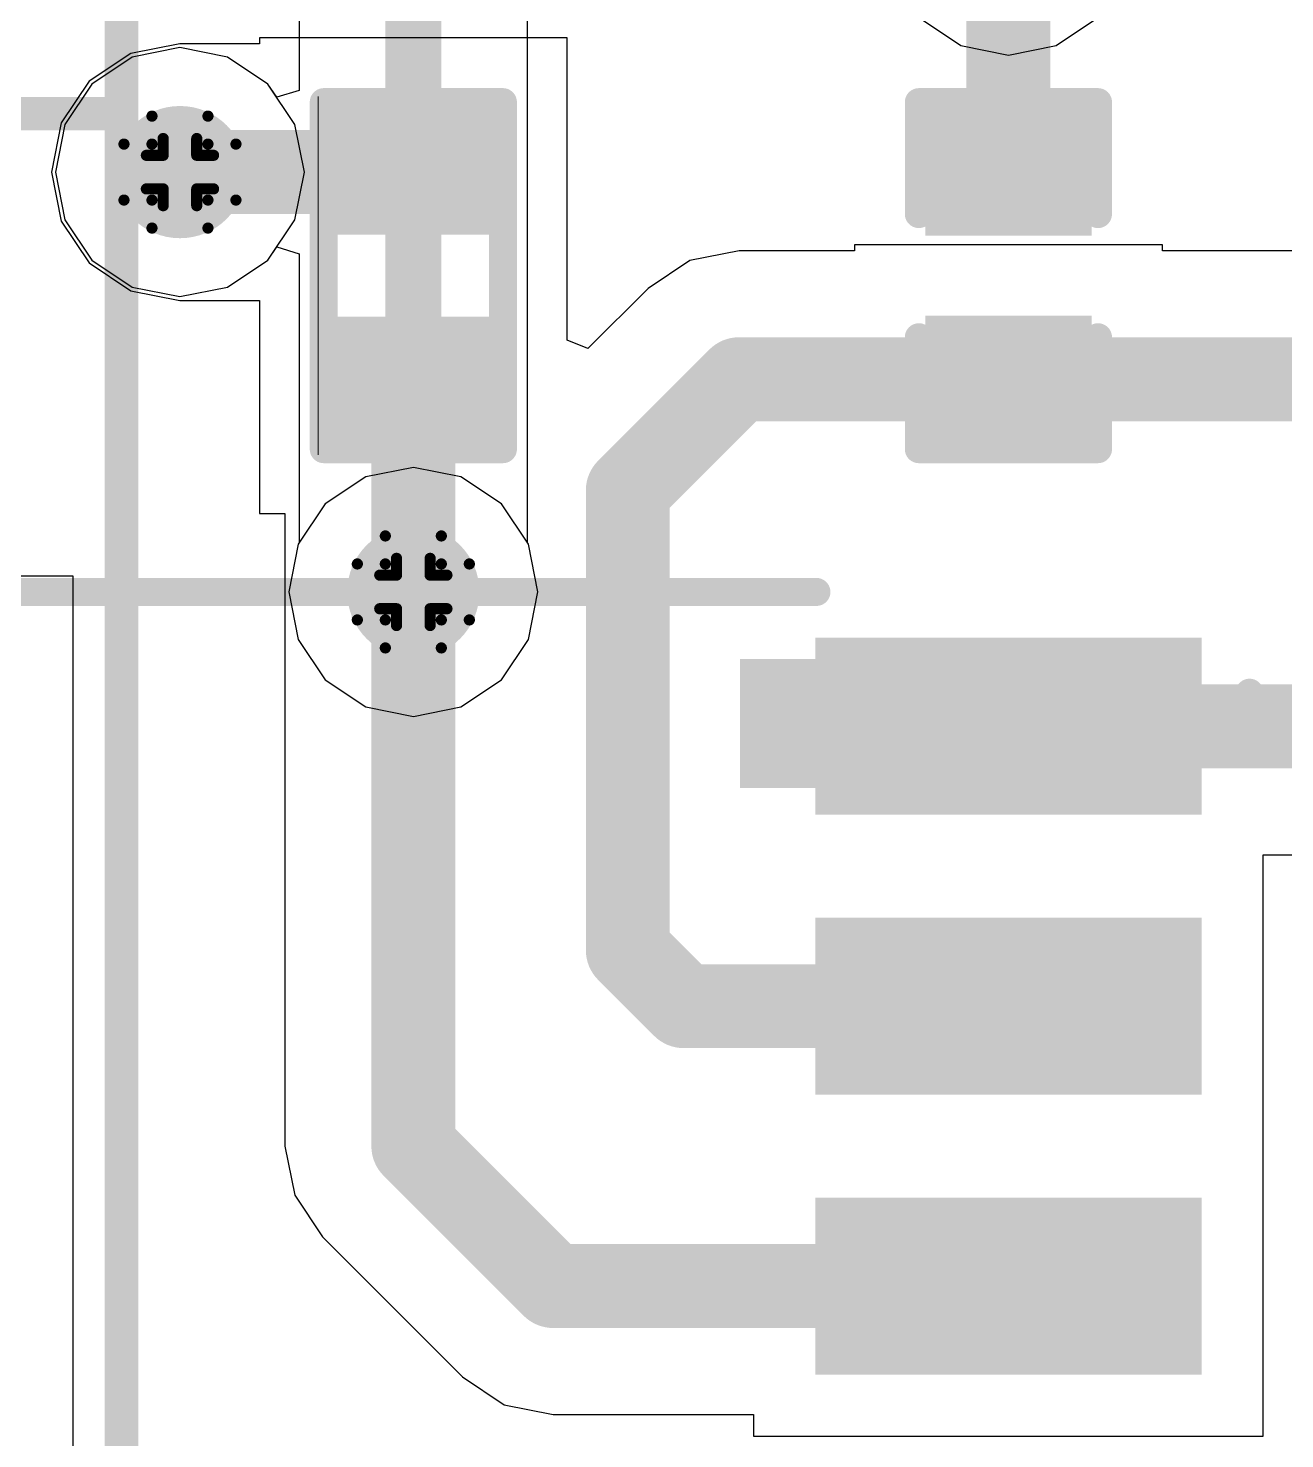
# Model space of a CAD drawing. Header units: inches. Extents: x 0 to 198, y 0 to 199.
# Drawn here: x 1.6129 to 1.8374, y 3.1006 to 3.3526 of the extents above; entities that cross this region are included whole.
import ezdxf

# ---------------------------------------------------------------- set-up
doc = ezdxf.new("R2010")
doc.units = ezdxf.units.IN
doc.header["$MEASUREMENT"] = 0
for name, color, linetype in [('Bottom Layer', 5, 'Continuous'), ('Bottom Overlay', 54, 'Continuous'), ('Bottom Paste', 16, 'Continuous'), ('Bottom Solder', 6, 'Continuous'), ('Drill Drawing', 1, 'Continuous'), ('Layer 1', 16, 'Continuous'), ('Layer 2', 76, 'Continuous'), ('Top Layer', 1, 'Continuous'), ('Top Overlay', 2, 'Continuous'), ('Via Holes', 16, 'Continuous')]:
    doc.layers.add(name, color=color, linetype=linetype)

# ---------------------------------------------------------------- blocks, each defined once
blk = doc.blocks.new('SOIC_8_0_154___3_90___W______B_45')
at = {"layer": 'Bottom Layer'}
for points in [[(-0.0757882, 0.0868111), (-0.0757882, 0.0631891), (-0.1368118, 0.0631891), (-0.1368118, 0.0868111)], [(0.1368118, 0.0868111), (0.1368118, 0.0631891), (0.0757882, 0.0631891), (0.0757882, 0.0868111)], [(-0.0757882, 0.0368111), (-0.0757882, 0.0131891), (-0.1368118, 0.0131891), (-0.1368118, 0.0368111)], [(0.1368118, 0.0368111), (0.1368118, 0.0131891), (0.0757882, 0.0131891), (0.0757882, 0.0368111)], [(-0.0757882, -0.0131889), (-0.0757882, -0.0368109), (-0.1368118, -0.0368109), (-0.1368118, -0.0131889)], [(0.1368118, -0.0131889), (0.1368118, -0.0368109), (0.0757882, -0.0368109), (0.0757882, -0.0131889)], [(-0.0757882, -0.0631889), (-0.0757882, -0.0868109), (-0.1368118, -0.0868109), (-0.1368118, -0.0631889)], [(0.1368118, -0.0631889), (0.1368118, -0.0868109), (0.0757882, -0.0868109), (0.0757882, -0.0631889)]]:
    blk.add_hatch(color=5, dxfattribs=at).paths.add_polyline_path(points)
at = {"layer": 'Bottom Overlay'}
blk.add_hatch(color=54, dxfattribs=at).paths.add_polyline_path([(-0.072372, -0.0869999), (-0.058372, -0.0869999), (-0.058372, -0.0639999), (-0.072372, -0.0639999)])
at = {"layer": 'Bottom Paste'}
for points in [[(-0.0757882, 0.0868111), (-0.0757882, 0.0631891), (-0.1368118, 0.0631891), (-0.1368118, 0.0868111)], [(0.1368118, 0.0868111), (0.1368118, 0.0631891), (0.0757882, 0.0631891), (0.0757882, 0.0868111)], [(-0.0757882, 0.0368111), (-0.0757882, 0.0131891), (-0.1368118, 0.0131891), (-0.1368118, 0.0368111)], [(0.1368118, 0.0368111), (0.1368118, 0.0131891), (0.0757882, 0.0131891), (0.0757882, 0.0368111)], [(-0.0757882, -0.0131889), (-0.0757882, -0.0368109), (-0.1368118, -0.0368109), (-0.1368118, -0.0131889)], [(0.1368118, -0.0131889), (0.1368118, -0.0368109), (0.0757882, -0.0368109), (0.0757882, -0.0131889)], [(-0.0757882, -0.0631889), (-0.0757882, -0.0868109), (-0.1368118, -0.0868109), (-0.1368118, -0.0631889)], [(0.1368118, -0.0631889), (0.1368118, -0.0868109), (0.0757882, -0.0868109), (0.0757882, -0.0631889)]]:
    blk.add_hatch(color=16, dxfattribs=at).paths.add_polyline_path(points)
at = {"layer": 'Bottom Solder'}
for points in [[(-0.0717882, 0.0908111), (-0.0717882, 0.0591891), (-0.1408118, 0.0591891), (-0.1408118, 0.0908111)], [(0.1408118, 0.0908111), (0.1408118, 0.0591891), (0.0717882, 0.0591891), (0.0717882, 0.0908111)], [(-0.0717882, 0.0408111), (-0.0717882, 0.009189100000000002), (-0.1408118, 0.009189099999999997), (-0.1408118, 0.0408111)], [(0.1408118, 0.0408111), (0.1408118, 0.009189100000000002), (0.0717882, 0.009189099999999997), (0.0717882, 0.0408111)], [(-0.0717882, -0.009188899999999996), (-0.0717882, -0.0408109), (-0.1408118, -0.0408109), (-0.1408118, -0.009188900000000003)], [(0.1408118, -0.009188899999999996), (0.1408118, -0.0408109), (0.0717882, -0.0408109), (0.0717882, -0.009188900000000003)], [(-0.0717882, -0.0591889), (-0.0717882, -0.0908109), (-0.1408118, -0.0908109), (-0.1408118, -0.0591889)], [(0.1408118, -0.0591889), (0.1408118, -0.0908109), (0.0717882, -0.0908109), (0.0717882, -0.0591889)]]:
    blk.add_hatch(color=6, dxfattribs=at).paths.add_polyline_path(points)
at = {"layer": 'Bottom Overlay'}
for points in [[(0.071, 0.0990001, 0.005, 0.005, 0), (-0.072, 0.0990001, 0.005, 0.005, 0)], [(-0.14437, -0.0759999, 0.005, 0.005, 0), (-0.14937, -0.0709999, 0.005, 0.005, 0)], [(-0.14937, -0.0709999, 0.005, 0.005, 0), (-0.14937, -0.0809999, 0.005, 0.005, 0)], [(-0.14437, -0.0759999, 0.005, 0.005, 0), (-0.14937, -0.0809999, 0.005, 0.005, 0)], [(0.071, -0.0989999, 0.005, 0.005, 0), (-0.072, -0.0989999, 0.005, 0.005, 0)]]:
    blk.add_lwpolyline(points, format="xyseb", dxfattribs=at)
for points in [[(-0.07325, 0.0990001, 0.0025, 0.0025, 1), (-0.07075, 0.0990001, 0.0025, 0.0025, 1)], [(0.06975, 0.0990001, 0.0025, 0.0025, 1), (0.07225, 0.0990001, 0.0025, 0.0025, 1)], [(-0.15062, -0.0709999, 0.0025, 0.0025, 1), (-0.14812, -0.0709999, 0.0025, 0.0025, 1)], [(-0.15062, -0.0709999, 0.0025, 0.0025, 1), (-0.14812, -0.0709999, 0.0025, 0.0025, 1)], [(-0.14562, -0.0759999, 0.0025, 0.0025, 1), (-0.14312, -0.0759999, 0.0025, 0.0025, 1)], [(-0.14562, -0.0759999, 0.0025, 0.0025, 1), (-0.14312, -0.0759999, 0.0025, 0.0025, 1)], [(-0.15062, -0.0809999, 0.0025, 0.0025, 1), (-0.14812, -0.0809999, 0.0025, 0.0025, 1)], [(-0.15062, -0.0809999, 0.0025, 0.0025, 1), (-0.14812, -0.0809999, 0.0025, 0.0025, 1)], [(-0.07325, -0.0989999, 0.0025, 0.0025, 1), (-0.07075, -0.0989999, 0.0025, 0.0025, 1)], [(0.06975, -0.0989999, 0.0025, 0.0025, 1), (0.07225, -0.0989999, 0.0025, 0.0025, 1)]]:
    blk.add_lwpolyline(points, format="xyseb", close=True, dxfattribs=at)
blk = doc.blocks.new('R___0402_B_145')
at = {"layer": 'Bottom Layer'}
for points in [[(-0.009500200000000002, 0.0124999), (-0.009500199999999999, -0.0125001), (-0.0275002, -0.0125001), (-0.0275002, 0.0124999)], [(0.0274999, 0.0124999), (0.0274999, -0.0125001), (0.009499900000000002, -0.0125001), (0.009499899999999999, 0.0124999)]]:
    blk.add_hatch(color=5, dxfattribs=at).paths.add_polyline_path(points)
at = {"layer": 'Bottom Paste'}
for points in [[(-0.009500200000000002, 0.0124999), (-0.009500199999999999, -0.0125001), (-0.0275002, -0.0125001), (-0.0275002, 0.0124999)], [(0.0274999, 0.0124999), (0.0274999, -0.0125001), (0.009499900000000002, -0.0125001), (0.009499899999999999, 0.0124999)]]:
    blk.add_hatch(color=16, dxfattribs=at).paths.add_polyline_path(points)
at = {"layer": 'Bottom Solder'}
for points in [[(-0.007334800000000002, 0.0146653), (-0.007334799999999999, -0.0146655), (-0.0296656, -0.0146655), (-0.0296656, 0.0146653)], [(0.0296653, 0.0146653), (0.0296653, -0.0146655), (0.007334500000000002, -0.0146655), (0.007334499999999998, 0.0146653)]]:
    blk.add_hatch(color=6, dxfattribs=at).paths.add_polyline_path(points)
at = {"layer": 'Bottom Overlay'}
for points in [[(-0.0310001, 0.0159998, 0.005, 0.005, 0), (-0.0310002, -0.0160001, 0.005, 0.005, 0)], [(-0.0310001, 0.0159998, 0.005, 0.005, 0), (0.0309997, 0.0159998, 0.005, 0.005, 0)], [(0.0309997, 0.0159998, 0.005, 0.005, 0), (0.0309997, -0.016, 0.005, 0.005, 0)], [(-0.0320002, 0.0169999, 0.000127, 0.000127, 0), (0.0319997, 0.0169998, 0.000127, 0.000127, 0)], [(0.0309997, -0.016, 0.005, 0.005, 0), (-0.0310002, -0.0160001, 0.005, 0.005, 0)]]:
    blk.add_lwpolyline(points, format="xyseb", dxfattribs=at)
for points in [[(-0.0322501, 0.0159998, 0.0025, 0.0025, 1), (-0.0297501, 0.0159998, 0.0025, 0.0025, 1)], [(-0.0322501, 0.0159998, 0.0025, 0.0025, 1), (-0.0297501, 0.0159998, 0.0025, 0.0025, 1)], [(0.0297497, 0.0159998, 0.0025, 0.0025, 1), (0.0322497, 0.0159998, 0.0025, 0.0025, 1)], [(0.0297497, 0.0159998, 0.0025, 0.0025, 1), (0.0322497, 0.0159998, 0.0025, 0.0025, 1)], [(-0.0320319, 0.0169999, 6.35e-05, 6.35e-05, 1), (-0.0319685, 0.0169999, 6.35e-05, 6.35e-05, 1)], [(0.031968, 0.0169998, 6.35e-05, 6.35e-05, 1), (0.0320314, 0.0169998, 6.35e-05, 6.35e-05, 1)], [(-0.0322502, -0.0160001, 0.0025, 0.0025, 1), (-0.0297502, -0.0160001, 0.0025, 0.0025, 1)], [(-0.0322502, -0.0160001, 0.0025, 0.0025, 1), (-0.0297502, -0.0160001, 0.0025, 0.0025, 1)], [(0.0297497, -0.016, 0.0025, 0.0025, 1), (0.0322497, -0.016, 0.0025, 0.0025, 1)], [(0.0297497, -0.016, 0.0025, 0.0025, 1), (0.0322497, -0.016, 0.0025, 0.0025, 1)]]:
    blk.add_lwpolyline(points, format="xyseb", close=True, dxfattribs=at)
blk = doc.blocks.new('CR2032_BS_6_1_232')
at = {"layer": 'Top Overlay'}
for points in [[(0.4317656, 0.3197836, 0.006, 0.006, 0), (0.4317656, 0.0799016, 0.006, 0.006, 0)], [(0.4317656, 0.0799016, 0.0059842, 0.0059842, 0), (0.4317656, -0.0791604, 0.0059842, 0.0059842, 0)], [(0.4317656, -0.0762564, 0.006, 0.006, 0), (0.4317656, -0.3161384, 0.006, 0.006, 0)], [(0.5547496, -0.1359724, 0.0059842, 0.0059842, 0), (0.4317656, -0.1359724, 0.0059842, 0.0059842, 0)]]:
    blk.add_lwpolyline(points, format="xyseb", dxfattribs=at)
for points in [[(0.4302656, 0.0799016, 0.003, 0.003, 1), (0.4332656, 0.0799016, 0.003, 0.003, 1)], [(0.4302696, 0.0799016, 0.0029921, 0.0029921, 1), (0.4332616, 0.0799016, 0.0029921, 0.0029921, 1)], [(0.4302656, -0.0762564, 0.003, 0.003, 1), (0.4332656, -0.0762564, 0.003, 0.003, 1)], [(0.4302696, -0.0791604, 0.0029921, 0.0029921, 1), (0.4332616, -0.0791604, 0.0029921, 0.0029921, 1)], [(0.4302696, -0.1359724, 0.0029921, 0.0029921, 1), (0.4332616, -0.1359724, 0.0029921, 0.0029921, 1)]]:
    blk.add_lwpolyline(points, format="xyseb", close=True, dxfattribs=at)
blk = doc.blocks.new('C___0402_B_336')
at = {"layer": 'Bottom Layer'}
for points in [[(-0.009499100000000002, 0.0125), (-0.009499099999999998, -0.0125), (-0.0274991, -0.0125), (-0.0274991, 0.0125)], [(0.027501, 0.0125), (0.027501, -0.0125), (0.009501, -0.0125), (0.009500999999999999, 0.0125)]]:
    blk.add_hatch(color=5, dxfattribs=at).paths.add_polyline_path(points)
at = {"layer": 'Bottom Paste'}
for points in [[(-0.009499100000000002, 0.0125), (-0.009499099999999998, -0.0125), (-0.0274991, -0.0125), (-0.0274991, 0.0125)], [(0.027501, 0.0125), (0.027501, -0.0125), (0.009501, -0.0125), (0.009500999999999999, 0.0125)]]:
    blk.add_hatch(color=16, dxfattribs=at).paths.add_polyline_path(points)
at = {"layer": 'Bottom Solder'}
for points in [[(-0.007136900000000002, 0.0148622), (-0.007136899999999999, -0.0148622), (-0.0298613, -0.0148622), (-0.0298613, 0.0148622)], [(0.0298632, 0.0148622), (0.0298632, -0.0148622), (0.007138800000000002, -0.0148622), (0.007138799999999999, 0.0148622)]]:
    blk.add_hatch(color=6, dxfattribs=at).paths.add_polyline_path(points)
at = {"layer": 'Bottom Overlay'}
for points in [[(-0.030999, -0.016, 0.005, 0.005, 0), (-0.031001, 0.016, 0.005, 0.005, 0)], [(-0.0110011, 0.016, 0.005, 0.005, 0), (-0.031001, 0.016, 0.005, 0.005, 0)], [(0.031001, 0.016, 0.005, 0.005, 0), (0.011001, 0.016, 0.005, 0.005, 0)], [(0.031001, -0.016, 0.005, 0.005, 0), (0.031001, 0.016, 0.005, 0.005, 0)], [(-0.0110011, -0.016, 0.005, 0.005, 0), (-0.030999, -0.016, 0.005, 0.005, 0)], [(0.031001, -0.016, 0.005, 0.005, 0), (0.011001, -0.016, 0.005, 0.005, 0)]]:
    blk.add_lwpolyline(points, format="xyseb", dxfattribs=at)
for points in [[(-0.032251, 0.016, 0.0025, 0.0025, 1), (-0.029751, 0.016, 0.0025, 0.0025, 1)], [(-0.032251, 0.016, 0.0025, 0.0025, 1), (-0.029751, 0.016, 0.0025, 0.0025, 1)], [(-0.0122511, 0.016, 0.0025, 0.0025, 1), (-0.0097511, 0.016, 0.0025, 0.0025, 1)], [(0.009751, 0.016, 0.0025, 0.0025, 1), (0.012251, 0.016, 0.0025, 0.0025, 1)], [(0.029751, 0.016, 0.0025, 0.0025, 1), (0.032251, 0.016, 0.0025, 0.0025, 1)], [(0.029751, 0.016, 0.0025, 0.0025, 1), (0.032251, 0.016, 0.0025, 0.0025, 1)], [(-0.032249, -0.016, 0.0025, 0.0025, 1), (-0.029749, -0.016, 0.0025, 0.0025, 1)], [(-0.032249, -0.016, 0.0025, 0.0025, 1), (-0.029749, -0.016, 0.0025, 0.0025, 1)], [(-0.0122511, -0.016, 0.0025, 0.0025, 1), (-0.0097511, -0.016, 0.0025, 0.0025, 1)], [(0.009751, -0.016, 0.0025, 0.0025, 1), (0.012251, -0.016, 0.0025, 0.0025, 1)], [(0.029751, -0.016, 0.0025, 0.0025, 1), (0.032251, -0.016, 0.0025, 0.0025, 1)], [(0.029751, -0.016, 0.0025, 0.0025, 1), (0.032251, -0.016, 0.0025, 0.0025, 1)]]:
    blk.add_lwpolyline(points, format="xyseb", close=True, dxfattribs=at)

msp = doc.modelspace()

# ---------------------------------------------------------------- hatches: boundary and pattern name
at = {"layer": 'Bottom Layer'}
h = msp.add_hatch(color=5, dxfattribs=at)
edge = h.paths.add_edge_path()
edge.add_arc((1.64, 3.3268638), 0.011811, 0, 360)
h = msp.add_hatch(color=5, dxfattribs=at)
edge = h.paths.add_edge_path()
edge.add_arc((1.6816871, 3.2518634), 0.011811, 0, 360)
at = {"layer": 'Layer 1'}
h = msp.add_hatch(color=16, dxfattribs=at)
edge = h.paths.add_edge_path()
edge.add_arc((1.64, 3.3268638), 0.011811, 0, 360)
h = msp.add_hatch(color=16, dxfattribs=at)
edge = h.paths.add_edge_path()
edge.add_arc((1.6816871, 3.2518634), 0.011811, 0, 360)
at = {"layer": 'Layer 2'}
h = msp.add_hatch(color=76, dxfattribs=at)
edge = h.paths.add_edge_path()
edge.add_arc((1.64, 3.3268638), 0.011811, 0, 360)
h = msp.add_hatch(color=76, dxfattribs=at)
edge = h.paths.add_edge_path()
edge.add_arc((1.6816871, 3.2518634), 0.011811, 0, 360)
at = {"layer": 'Top Layer'}
h = msp.add_hatch(color=1, dxfattribs=at)
edge = h.paths.add_edge_path()
edge.add_arc((1.64, 3.3268638), 0.011811, 0, 360)
h = msp.add_hatch(color=1, dxfattribs=at)
edge = h.paths.add_edge_path()
edge.add_arc((1.6816871, 3.2518634), 0.011811, 0, 360)
at = {"layer": 'Via Holes'}
h = msp.add_hatch(color=7, dxfattribs=at)
edge = h.paths.add_edge_path()
edge.add_arc((1.64, 3.3268638), 0.0059055, 0, 360)
h = msp.add_hatch(color=7, dxfattribs=at)
edge = h.paths.add_edge_path()
edge.add_arc((1.6816871, 3.2518634), 0.0059055, 0, 360)

# ---------------------------------------------------------------- linework, layer by layer
at = {"layer": 'Bottom Layer'}
for p, q in [((1.6400005, 3.3498051), (1.6312214, 3.3480588)), ((1.6541877, 3.3498051), (1.6400005, 3.3498051)), ((1.7091877, 3.3508648), (1.6541877, 3.3508648)), ((1.6541877, 3.3508648), (1.6541877, 3.3498051)), ((1.7091877, 3.3028648), (1.7091877, 3.3508648)), ((1.6312214, 3.3480588), (1.6237789, 3.3430859)), ((1.6237784, 3.3430854), (1.6188055, 3.3356428)), ((1.6237789, 3.3430859), (1.6237784, 3.3430854)), ((1.6188055, 3.3356428), (1.6170592, 3.3268638)), ((1.6170592, 3.3268638), (1.6188055, 3.3180848)), ((1.6188055, 3.3180848), (1.6237784, 3.3106422)), ((1.8154876, 3.3138639), (1.7604876, 3.3138639)), ((1.7604876, 3.3138639), (1.7604876, 3.3128047)), ((1.8154876, 3.3128047), (1.8154876, 3.3138639)), ((1.7398639, 3.3128047), (1.7310848, 3.3110584)), ((1.7604876, 3.3128047), (1.7398639, 3.3128047)), ((1.8460986, 3.3128047), (1.8154876, 3.3128047)), ((1.6237784, 3.3106422), (1.631221, 3.3056693)), ((1.7310848, 3.3110584), (1.7236423, 3.3060855)), ((1.631221, 3.3056693), (1.64, 3.303923)), ((1.64, 3.303923), (1.6400025, 3.3039235)), ((1.6400025, 3.3039235), (1.6541877, 3.3039235)), ((1.6541877, 3.3039235), (1.6541877, 3.2658647)), ((1.7236423, 3.3060855), (1.7128833, 3.2953265)), ((1.7091877, 3.2968572), (1.7091877, 3.3028648)), ((1.7128833, 3.2953265), (1.7091877, 3.2968572)), ((1.6541877, 3.2658647), (1.6587468, 3.2658647)), ((1.6587468, 3.2658647), (1.6587468, 3.152864)), ((1.6208994, 3.2546749), (1.5983284, 3.2546749)), ((1.6208994, 3.2010529), (1.6208994, 3.2546749)), ((1.8334994, 3.1510529), (1.8334994, 3.2049231)), ((1.8334994, 3.2049231), (1.9371876, 3.2049231)), ((1.6208994, 3.1510529), (1.6208994, 3.2010529)), ((1.6587468, 3.152864), (1.6604931, 3.1440849)), ((1.6208994, 3.1010529), (1.6208994, 3.1510529)), ((1.8334994, 3.1010529), (1.8334994, 3.1510529)), ((1.6604931, 3.1440849), (1.665466, 3.1366424)), ((1.665466, 3.1366424), (1.6904661, 3.1116423)), ((1.6904661, 3.1116423), (1.6979086, 3.1066694)), ((1.6979086, 3.1066694), (1.7066877, 3.1049231)), ((1.7066877, 3.1049231), (1.7424758, 3.1049231)), ((1.7424758, 3.1049231), (1.7424758, 3.1010529)), ((1.6208994, 3.0510529), (1.6208994, 3.1010529)), ((1.7424758, 3.1010529), (1.8334994, 3.1010529))]:
    msp.add_line(p, q, dxfattribs=at)
for points in [[(1.7879876, 3.326864, 0.015, 0.015, 0), (1.7879876, 3.37, 0.015, 0.015, 0)], [(1.64, 3.3268638, 0.015, 0.015, 0), (1.6400005, 3.3268643, 0.015, 0.015, 0)], [(1.6400005, 3.3268643, 0.015, 0.015, 0), (1.6816872, 3.3268643, 0.015, 0.015, 0)], [(1.6816872, 3.3268643, 0.015, 0.015, 0), (1.6816877, 3.3268648, 0.015, 0.015, 0)], [(1.6816876, 3.2898646, 0.015, 0.015, 0), (1.6816877, 3.2898647, 0.015, 0.015, 0)], [(1.6816876, 3.152864, 0.015, 0.015, 0), (1.6816876, 3.2898646, 0.015, 0.015, 0)], [(1.72, 3.27, 0.015, 0.015, 0), (1.7398639, 3.2898639, 0.015, 0.015, 0)], [(1.7398639, 3.2898639, 0.015, 0.015, 0), (1.7879876, 3.2898639, 0.015, 0.015, 0)], [(1.7879876, 3.2898639, 0.015, 0.015, 0), (1.8728756, 3.2898639, 0.015, 0.015, 0)], [(1.72, 3.1878639, 0.015, 0.015, 0), (1.72, 3.27, 0.015, 0.015, 0)], [(1.7879876, 3.2278639, 0.015, 0.015, 0), (1.9646876, 3.2278639, 0.015, 0.015, 0)], [(1.72, 3.1878639, 0.015, 0.015, 0), (1.73, 3.1778639, 0.015, 0.015, 0)], [(1.73, 3.1778639, 0.015, 0.015, 0), (1.7879876, 3.1778639, 0.015, 0.015, 0)], [(1.6816876, 3.152864, 0.015, 0.015, 0), (1.7066877, 3.1278639, 0.015, 0.015, 0)], [(1.7066877, 3.1278639, 0.015, 0.015, 0), (1.7879876, 3.1278639, 0.015, 0.015, 0)]]:
    msp.add_lwpolyline(points, format="xyseb", dxfattribs=at)
for points in [[(1.63625, 3.3268638, 0.0075, 0.0075, 1), (1.64375, 3.3268638, 0.0075, 0.0075, 1)], [(1.6362505, 3.3268643, 0.0075, 0.0075, 1), (1.6437505, 3.3268643, 0.0075, 0.0075, 1)], [(1.6362505, 3.3268643, 0.0075, 0.0075, 1), (1.6437505, 3.3268643, 0.0075, 0.0075, 1)], [(1.6779372, 3.3268643, 0.0075, 0.0075, 1), (1.6854372, 3.3268643, 0.0075, 0.0075, 1)], [(1.6779372, 3.3268643, 0.0075, 0.0075, 1), (1.6854372, 3.3268643, 0.0075, 0.0075, 1)], [(1.6779377, 3.3268648, 0.0075, 0.0075, 1), (1.6854377, 3.3268648, 0.0075, 0.0075, 1)], [(1.7842376, 3.326864, 0.0075, 0.0075, 1), (1.7917376, 3.326864, 0.0075, 0.0075, 1)], [(1.6779376, 3.2898646, 0.0075, 0.0075, 1), (1.6854376, 3.2898646, 0.0075, 0.0075, 1)], [(1.6779376, 3.2898646, 0.0075, 0.0075, 1), (1.6854376, 3.2898646, 0.0075, 0.0075, 1)], [(1.6779377, 3.2898647, 0.0075, 0.0075, 1), (1.6854377, 3.2898647, 0.0075, 0.0075, 1)], [(1.7361139, 3.2898639, 0.0075, 0.0075, 1), (1.7436139, 3.2898639, 0.0075, 0.0075, 1)], [(1.7361139, 3.2898639, 0.0075, 0.0075, 1), (1.7436139, 3.2898639, 0.0075, 0.0075, 1)], [(1.7842376, 3.2898639, 0.0075, 0.0075, 1), (1.7917376, 3.2898639, 0.0075, 0.0075, 1)], [(1.7842376, 3.2898639, 0.0075, 0.0075, 1), (1.7917376, 3.2898639, 0.0075, 0.0075, 1)], [(1.71625, 3.27, 0.0075, 0.0075, 1), (1.72375, 3.27, 0.0075, 0.0075, 1)], [(1.71625, 3.27, 0.0075, 0.0075, 1), (1.72375, 3.27, 0.0075, 0.0075, 1)], [(1.7842376, 3.2278639, 0.0075, 0.0075, 1), (1.7917376, 3.2278639, 0.0075, 0.0075, 1)], [(1.71625, 3.1878639, 0.0075, 0.0075, 1), (1.72375, 3.1878639, 0.0075, 0.0075, 1)], [(1.71625, 3.1878639, 0.0075, 0.0075, 1), (1.72375, 3.1878639, 0.0075, 0.0075, 1)], [(1.72625, 3.1778639, 0.0075, 0.0075, 1), (1.73375, 3.1778639, 0.0075, 0.0075, 1)], [(1.72625, 3.1778639, 0.0075, 0.0075, 1), (1.73375, 3.1778639, 0.0075, 0.0075, 1)], [(1.7842376, 3.1778639, 0.0075, 0.0075, 1), (1.7917376, 3.1778639, 0.0075, 0.0075, 1)], [(1.6779376, 3.152864, 0.0075, 0.0075, 1), (1.6854376, 3.152864, 0.0075, 0.0075, 1)], [(1.6779376, 3.152864, 0.0075, 0.0075, 1), (1.6854376, 3.152864, 0.0075, 0.0075, 1)], [(1.7029377, 3.1278639, 0.0075, 0.0075, 1), (1.7104377, 3.1278639, 0.0075, 0.0075, 1)], [(1.7029377, 3.1278639, 0.0075, 0.0075, 1), (1.7104377, 3.1278639, 0.0075, 0.0075, 1)], [(1.7842376, 3.1278639, 0.0075, 0.0075, 1), (1.7917376, 3.1278639, 0.0075, 0.0075, 1)]]:
    msp.add_lwpolyline(points, format="xyseb", close=True, dxfattribs=at)
at = {"layer": 'Drill Drawing'}
for points in [[(1.635, 3.3318638, 0.002, 0.002, 0), (1.635, 3.3368638, 0.002, 0.002, 0)], [(1.635, 3.3368638, 0.002, 0.002, 0), (1.645, 3.3368638, 0.002, 0.002, 0)], [(1.645, 3.3318638, 0.002, 0.002, 0), (1.645, 3.3368638, 0.002, 0.002, 0)], [(1.637, 3.3298638, 0.002, 0.002, 0), (1.637, 3.3328638, 0.002, 0.002, 0)], [(1.637, 3.3328638, 0.002, 0.002, 0), (1.643, 3.3328638, 0.002, 0.002, 0)], [(1.643, 3.3298638, 0.002, 0.002, 0), (1.643, 3.3328638, 0.002, 0.002, 0)], [(1.63, 3.3218638, 0.002, 0.002, 0), (1.63, 3.3318638, 0.002, 0.002, 0)], [(1.63, 3.3318638, 0.002, 0.002, 0), (1.635, 3.3318638, 0.002, 0.002, 0)], [(1.645, 3.3318638, 0.002, 0.002, 0), (1.65, 3.3318638, 0.002, 0.002, 0)], [(1.65, 3.3218638, 0.002, 0.002, 0), (1.65, 3.3318638, 0.002, 0.002, 0)], [(1.634, 3.3238638, 0.002, 0.002, 0), (1.634, 3.3298638, 0.002, 0.002, 0)], [(1.634, 3.3298638, 0.002, 0.002, 0), (1.637, 3.3298638, 0.002, 0.002, 0)], [(1.643, 3.3298638, 0.002, 0.002, 0), (1.646, 3.3298638, 0.002, 0.002, 0)], [(1.646, 3.3238638, 0.002, 0.002, 0), (1.646, 3.3298638, 0.002, 0.002, 0)], [(1.634, 3.3238638, 0.002, 0.002, 0), (1.637, 3.3238638, 0.002, 0.002, 0)], [(1.637, 3.3208638, 0.002, 0.002, 0), (1.637, 3.3238638, 0.002, 0.002, 0)], [(1.643, 3.3238638, 0.002, 0.002, 0), (1.646, 3.3238638, 0.002, 0.002, 0)], [(1.643, 3.3208638, 0.002, 0.002, 0), (1.643, 3.3238638, 0.002, 0.002, 0)], [(1.63, 3.3218638, 0.002, 0.002, 0), (1.635, 3.3218638, 0.002, 0.002, 0)], [(1.635, 3.3168638, 0.002, 0.002, 0), (1.635, 3.3218638, 0.002, 0.002, 0)], [(1.637, 3.3208638, 0.002, 0.002, 0), (1.643, 3.3208638, 0.002, 0.002, 0)], [(1.645, 3.3218638, 0.002, 0.002, 0), (1.65, 3.3218638, 0.002, 0.002, 0)], [(1.645, 3.3168638, 0.002, 0.002, 0), (1.645, 3.3218638, 0.002, 0.002, 0)], [(1.635, 3.3168638, 0.002, 0.002, 0), (1.645, 3.3168638, 0.002, 0.002, 0)], [(1.6766871, 3.2568634, 0.002, 0.002, 0), (1.6766871, 3.2618634, 0.002, 0.002, 0)], [(1.6766871, 3.2618634, 0.002, 0.002, 0), (1.6866871, 3.2618634, 0.002, 0.002, 0)], [(1.6866871, 3.2568634, 0.002, 0.002, 0), (1.6866871, 3.2618634, 0.002, 0.002, 0)], [(1.6786871, 3.2548634, 0.002, 0.002, 0), (1.6786871, 3.2578634, 0.002, 0.002, 0)], [(1.6786871, 3.2578634, 0.002, 0.002, 0), (1.6846871, 3.2578634, 0.002, 0.002, 0)], [(1.6846871, 3.2548634, 0.002, 0.002, 0), (1.6846871, 3.2578634, 0.002, 0.002, 0)], [(1.6716871, 3.2468634, 0.002, 0.002, 0), (1.6716871, 3.2568634, 0.002, 0.002, 0)], [(1.6716871, 3.2568634, 0.002, 0.002, 0), (1.6766871, 3.2568634, 0.002, 0.002, 0)], [(1.6756871, 3.2488634, 0.002, 0.002, 0), (1.6756871, 3.2548634, 0.002, 0.002, 0)], [(1.6756871, 3.2548634, 0.002, 0.002, 0), (1.6786871, 3.2548634, 0.002, 0.002, 0)], [(1.6846871, 3.2548634, 0.002, 0.002, 0), (1.6876871, 3.2548634, 0.002, 0.002, 0)], [(1.6866871, 3.2568634, 0.002, 0.002, 0), (1.6916871, 3.2568634, 0.002, 0.002, 0)], [(1.6876871, 3.2488634, 0.002, 0.002, 0), (1.6876871, 3.2548634, 0.002, 0.002, 0)], [(1.6916871, 3.2468634, 0.002, 0.002, 0), (1.6916871, 3.2568634, 0.002, 0.002, 0)], [(1.6756871, 3.2488634, 0.002, 0.002, 0), (1.6786871, 3.2488634, 0.002, 0.002, 0)], [(1.6786871, 3.2458634, 0.002, 0.002, 0), (1.6786871, 3.2488634, 0.002, 0.002, 0)], [(1.6846871, 3.2488634, 0.002, 0.002, 0), (1.6876871, 3.2488634, 0.002, 0.002, 0)], [(1.6846871, 3.2458634, 0.002, 0.002, 0), (1.6846871, 3.2488634, 0.002, 0.002, 0)], [(1.6716871, 3.2468634, 0.002, 0.002, 0), (1.6766871, 3.2468634, 0.002, 0.002, 0)], [(1.6766871, 3.2418634, 0.002, 0.002, 0), (1.6766871, 3.2468634, 0.002, 0.002, 0)], [(1.6786871, 3.2458634, 0.002, 0.002, 0), (1.6846871, 3.2458634, 0.002, 0.002, 0)], [(1.6866871, 3.2468634, 0.002, 0.002, 0), (1.6916871, 3.2468634, 0.002, 0.002, 0)], [(1.6866871, 3.2418634, 0.002, 0.002, 0), (1.6866871, 3.2468634, 0.002, 0.002, 0)], [(1.6766871, 3.2418634, 0.002, 0.002, 0), (1.6866871, 3.2418634, 0.002, 0.002, 0)]]:
    msp.add_lwpolyline(points, format="xyseb", dxfattribs=at)
for points in [[(1.6345, 3.3368638, 0.001, 0.001, 1), (1.6355, 3.3368638, 0.001, 0.001, 1)], [(1.6345, 3.3368638, 0.001, 0.001, 1), (1.6355, 3.3368638, 0.001, 0.001, 1)], [(1.6445, 3.3368638, 0.001, 0.001, 1), (1.6455, 3.3368638, 0.001, 0.001, 1)], [(1.6445, 3.3368638, 0.001, 0.001, 1), (1.6455, 3.3368638, 0.001, 0.001, 1)], [(1.6365, 3.3328638, 0.001, 0.001, 1), (1.6375, 3.3328638, 0.001, 0.001, 1)], [(1.6365, 3.3328638, 0.001, 0.001, 1), (1.6375, 3.3328638, 0.001, 0.001, 1)], [(1.6425, 3.3328638, 0.001, 0.001, 1), (1.6435, 3.3328638, 0.001, 0.001, 1)], [(1.6425, 3.3328638, 0.001, 0.001, 1), (1.6435, 3.3328638, 0.001, 0.001, 1)], [(1.6295, 3.3318638, 0.001, 0.001, 1), (1.6305, 3.3318638, 0.001, 0.001, 1)], [(1.6295, 3.3318638, 0.001, 0.001, 1), (1.6305, 3.3318638, 0.001, 0.001, 1)], [(1.6345, 3.3318638, 0.001, 0.001, 1), (1.6355, 3.3318638, 0.001, 0.001, 1)], [(1.6345, 3.3318638, 0.001, 0.001, 1), (1.6355, 3.3318638, 0.001, 0.001, 1)], [(1.6445, 3.3318638, 0.001, 0.001, 1), (1.6455, 3.3318638, 0.001, 0.001, 1)], [(1.6445, 3.3318638, 0.001, 0.001, 1), (1.6455, 3.3318638, 0.001, 0.001, 1)], [(1.6495, 3.3318638, 0.001, 0.001, 1), (1.6505, 3.3318638, 0.001, 0.001, 1)], [(1.6495, 3.3318638, 0.001, 0.001, 1), (1.6505, 3.3318638, 0.001, 0.001, 1)], [(1.6335, 3.3298638, 0.001, 0.001, 1), (1.6345, 3.3298638, 0.001, 0.001, 1)], [(1.6335, 3.3298638, 0.001, 0.001, 1), (1.6345, 3.3298638, 0.001, 0.001, 1)], [(1.6365, 3.3298638, 0.001, 0.001, 1), (1.6375, 3.3298638, 0.001, 0.001, 1)], [(1.6365, 3.3298638, 0.001, 0.001, 1), (1.6375, 3.3298638, 0.001, 0.001, 1)], [(1.6425, 3.3298638, 0.001, 0.001, 1), (1.6435, 3.3298638, 0.001, 0.001, 1)], [(1.6425, 3.3298638, 0.001, 0.001, 1), (1.6435, 3.3298638, 0.001, 0.001, 1)], [(1.6455, 3.3298638, 0.001, 0.001, 1), (1.6465, 3.3298638, 0.001, 0.001, 1)], [(1.6455, 3.3298638, 0.001, 0.001, 1), (1.6465, 3.3298638, 0.001, 0.001, 1)], [(1.6335, 3.3238638, 0.001, 0.001, 1), (1.6345, 3.3238638, 0.001, 0.001, 1)], [(1.6335, 3.3238638, 0.001, 0.001, 1), (1.6345, 3.3238638, 0.001, 0.001, 1)], [(1.6365, 3.3238638, 0.001, 0.001, 1), (1.6375, 3.3238638, 0.001, 0.001, 1)], [(1.6365, 3.3238638, 0.001, 0.001, 1), (1.6375, 3.3238638, 0.001, 0.001, 1)], [(1.6425, 3.3238638, 0.001, 0.001, 1), (1.6435, 3.3238638, 0.001, 0.001, 1)], [(1.6425, 3.3238638, 0.001, 0.001, 1), (1.6435, 3.3238638, 0.001, 0.001, 1)], [(1.6455, 3.3238638, 0.001, 0.001, 1), (1.6465, 3.3238638, 0.001, 0.001, 1)], [(1.6455, 3.3238638, 0.001, 0.001, 1), (1.6465, 3.3238638, 0.001, 0.001, 1)], [(1.6295, 3.3218638, 0.001, 0.001, 1), (1.6305, 3.3218638, 0.001, 0.001, 1)], [(1.6295, 3.3218638, 0.001, 0.001, 1), (1.6305, 3.3218638, 0.001, 0.001, 1)], [(1.6345, 3.3218638, 0.001, 0.001, 1), (1.6355, 3.3218638, 0.001, 0.001, 1)], [(1.6345, 3.3218638, 0.001, 0.001, 1), (1.6355, 3.3218638, 0.001, 0.001, 1)], [(1.6365, 3.3208638, 0.001, 0.001, 1), (1.6375, 3.3208638, 0.001, 0.001, 1)], [(1.6365, 3.3208638, 0.001, 0.001, 1), (1.6375, 3.3208638, 0.001, 0.001, 1)], [(1.6425, 3.3208638, 0.001, 0.001, 1), (1.6435, 3.3208638, 0.001, 0.001, 1)], [(1.6425, 3.3208638, 0.001, 0.001, 1), (1.6435, 3.3208638, 0.001, 0.001, 1)], [(1.6445, 3.3218638, 0.001, 0.001, 1), (1.6455, 3.3218638, 0.001, 0.001, 1)], [(1.6445, 3.3218638, 0.001, 0.001, 1), (1.6455, 3.3218638, 0.001, 0.001, 1)], [(1.6495, 3.3218638, 0.001, 0.001, 1), (1.6505, 3.3218638, 0.001, 0.001, 1)], [(1.6495, 3.3218638, 0.001, 0.001, 1), (1.6505, 3.3218638, 0.001, 0.001, 1)], [(1.6345, 3.3168638, 0.001, 0.001, 1), (1.6355, 3.3168638, 0.001, 0.001, 1)], [(1.6345, 3.3168638, 0.001, 0.001, 1), (1.6355, 3.3168638, 0.001, 0.001, 1)], [(1.6445, 3.3168638, 0.001, 0.001, 1), (1.6455, 3.3168638, 0.001, 0.001, 1)], [(1.6445, 3.3168638, 0.001, 0.001, 1), (1.6455, 3.3168638, 0.001, 0.001, 1)], [(1.6761871, 3.2618634, 0.001, 0.001, 1), (1.6771871, 3.2618634, 0.001, 0.001, 1)], [(1.6761871, 3.2618634, 0.001, 0.001, 1), (1.6771871, 3.2618634, 0.001, 0.001, 1)], [(1.6861871, 3.2618634, 0.001, 0.001, 1), (1.6871871, 3.2618634, 0.001, 0.001, 1)], [(1.6861871, 3.2618634, 0.001, 0.001, 1), (1.6871871, 3.2618634, 0.001, 0.001, 1)], [(1.6781871, 3.2578634, 0.001, 0.001, 1), (1.6791871, 3.2578634, 0.001, 0.001, 1)], [(1.6781871, 3.2578634, 0.001, 0.001, 1), (1.6791871, 3.2578634, 0.001, 0.001, 1)], [(1.6841871, 3.2578634, 0.001, 0.001, 1), (1.6851871, 3.2578634, 0.001, 0.001, 1)], [(1.6841871, 3.2578634, 0.001, 0.001, 1), (1.6851871, 3.2578634, 0.001, 0.001, 1)], [(1.6711871, 3.2568634, 0.001, 0.001, 1), (1.6721871, 3.2568634, 0.001, 0.001, 1)], [(1.6711871, 3.2568634, 0.001, 0.001, 1), (1.6721871, 3.2568634, 0.001, 0.001, 1)], [(1.6751871, 3.2548634, 0.001, 0.001, 1), (1.6761871, 3.2548634, 0.001, 0.001, 1)], [(1.6751871, 3.2548634, 0.001, 0.001, 1), (1.6761871, 3.2548634, 0.001, 0.001, 1)], [(1.6761871, 3.2568634, 0.001, 0.001, 1), (1.6771871, 3.2568634, 0.001, 0.001, 1)], [(1.6761871, 3.2568634, 0.001, 0.001, 1), (1.6771871, 3.2568634, 0.001, 0.001, 1)], [(1.6781871, 3.2548634, 0.001, 0.001, 1), (1.6791871, 3.2548634, 0.001, 0.001, 1)], [(1.6781871, 3.2548634, 0.001, 0.001, 1), (1.6791871, 3.2548634, 0.001, 0.001, 1)], [(1.6841871, 3.2548634, 0.001, 0.001, 1), (1.6851871, 3.2548634, 0.001, 0.001, 1)], [(1.6841871, 3.2548634, 0.001, 0.001, 1), (1.6851871, 3.2548634, 0.001, 0.001, 1)], [(1.6861871, 3.2568634, 0.001, 0.001, 1), (1.6871871, 3.2568634, 0.001, 0.001, 1)], [(1.6861871, 3.2568634, 0.001, 0.001, 1), (1.6871871, 3.2568634, 0.001, 0.001, 1)], [(1.6871871, 3.2548634, 0.001, 0.001, 1), (1.6881871, 3.2548634, 0.001, 0.001, 1)], [(1.6871871, 3.2548634, 0.001, 0.001, 1), (1.6881871, 3.2548634, 0.001, 0.001, 1)], [(1.6911871, 3.2568634, 0.001, 0.001, 1), (1.6921871, 3.2568634, 0.001, 0.001, 1)], [(1.6911871, 3.2568634, 0.001, 0.001, 1), (1.6921871, 3.2568634, 0.001, 0.001, 1)], [(1.6751871, 3.2488634, 0.001, 0.001, 1), (1.6761871, 3.2488634, 0.001, 0.001, 1)], [(1.6751871, 3.2488634, 0.001, 0.001, 1), (1.6761871, 3.2488634, 0.001, 0.001, 1)], [(1.6781871, 3.2488634, 0.001, 0.001, 1), (1.6791871, 3.2488634, 0.001, 0.001, 1)], [(1.6781871, 3.2488634, 0.001, 0.001, 1), (1.6791871, 3.2488634, 0.001, 0.001, 1)], [(1.6841871, 3.2488634, 0.001, 0.001, 1), (1.6851871, 3.2488634, 0.001, 0.001, 1)], [(1.6841871, 3.2488634, 0.001, 0.001, 1), (1.6851871, 3.2488634, 0.001, 0.001, 1)], [(1.6871871, 3.2488634, 0.001, 0.001, 1), (1.6881871, 3.2488634, 0.001, 0.001, 1)], [(1.6871871, 3.2488634, 0.001, 0.001, 1), (1.6881871, 3.2488634, 0.001, 0.001, 1)], [(1.6711871, 3.2468634, 0.001, 0.001, 1), (1.6721871, 3.2468634, 0.001, 0.001, 1)], [(1.6711871, 3.2468634, 0.001, 0.001, 1), (1.6721871, 3.2468634, 0.001, 0.001, 1)], [(1.6761871, 3.2468634, 0.001, 0.001, 1), (1.6771871, 3.2468634, 0.001, 0.001, 1)], [(1.6761871, 3.2468634, 0.001, 0.001, 1), (1.6771871, 3.2468634, 0.001, 0.001, 1)], [(1.6781871, 3.2458634, 0.001, 0.001, 1), (1.6791871, 3.2458634, 0.001, 0.001, 1)], [(1.6781871, 3.2458634, 0.001, 0.001, 1), (1.6791871, 3.2458634, 0.001, 0.001, 1)], [(1.6841871, 3.2458634, 0.001, 0.001, 1), (1.6851871, 3.2458634, 0.001, 0.001, 1)], [(1.6841871, 3.2458634, 0.001, 0.001, 1), (1.6851871, 3.2458634, 0.001, 0.001, 1)], [(1.6861871, 3.2468634, 0.001, 0.001, 1), (1.6871871, 3.2468634, 0.001, 0.001, 1)], [(1.6861871, 3.2468634, 0.001, 0.001, 1), (1.6871871, 3.2468634, 0.001, 0.001, 1)], [(1.6911871, 3.2468634, 0.001, 0.001, 1), (1.6921871, 3.2468634, 0.001, 0.001, 1)], [(1.6911871, 3.2468634, 0.001, 0.001, 1), (1.6921871, 3.2468634, 0.001, 0.001, 1)], [(1.6761871, 3.2418634, 0.001, 0.001, 1), (1.6771871, 3.2418634, 0.001, 0.001, 1)], [(1.6761871, 3.2418634, 0.001, 0.001, 1), (1.6771871, 3.2418634, 0.001, 0.001, 1)], [(1.6861871, 3.2418634, 0.001, 0.001, 1), (1.6871871, 3.2418634, 0.001, 0.001, 1)], [(1.6861871, 3.2418634, 0.001, 0.001, 1), (1.6871871, 3.2418634, 0.001, 0.001, 1)]]:
    msp.add_lwpolyline(points, format="xyseb", close=True, dxfattribs=at)
at = {"layer": 'Layer 1'}
for p, q in [((1.64, 3.3491021), (1.6314898, 3.3474093)), ((1.6485102, 3.3474093), (1.64, 3.3491021)), ((1.6314898, 3.3474093), (1.6242751, 3.3425887)), ((1.6557249, 3.3425887), (1.6485102, 3.3474093)), ((1.6242751, 3.3425887), (1.6194545, 3.335374)), ((1.6605455, 3.335374), (1.6557249, 3.3425887)), ((1.6194545, 3.335374), (1.6177617, 3.3268638)), ((1.6622383, 3.3268638), (1.6605455, 3.335374)), ((1.6177617, 3.3268638), (1.6194545, 3.3183536)), ((1.6605455, 3.3183536), (1.6622383, 3.3268638)), ((1.6194545, 3.3183536), (1.6242751, 3.3111389)), ((1.6557249, 3.3111389), (1.6605455, 3.3183536)), ((1.6242751, 3.3111389), (1.6314898, 3.3063183)), ((1.6485102, 3.3063183), (1.6557249, 3.3111389)), ((1.6314898, 3.3063183), (1.64, 3.3046255)), ((1.64, 3.3046255), (1.6485102, 3.3063183)), ((1.6816871, 3.2741017), (1.6731769, 3.2724089)), ((1.6901973, 3.2724089), (1.6816871, 3.2741017)), ((1.6731769, 3.2724089), (1.6659622, 3.2675883)), ((1.697412, 3.2675883), (1.6901973, 3.2724089)), ((1.6659622, 3.2675883), (1.6611416, 3.2603736)), ((1.7022326, 3.2603736), (1.697412, 3.2675883)), ((1.6611416, 3.2603736), (1.6594488, 3.2518634)), ((1.7039254, 3.2518634), (1.7022326, 3.2603736)), ((1.6594488, 3.2518634), (1.6611416, 3.2433532)), ((1.7022326, 3.2433532), (1.7039254, 3.2518634)), ((1.6611416, 3.2433532), (1.6659622, 3.2361385)), ((1.697412, 3.2361385), (1.7022326, 3.2433532)), ((1.6659622, 3.2361385), (1.6731769, 3.2313179)), ((1.6901973, 3.2313179), (1.697412, 3.2361385)), ((1.6731769, 3.2313179), (1.6816871, 3.2296251)), ((1.6816871, 3.2296251), (1.6901973, 3.2313179))]:
    msp.add_line(p, q, dxfattribs=at)
at = {"layer": 'Layer 2'}
for p, q in [((1.7722627, 3.3542751), (1.7794774, 3.3494545)), ((1.7964978, 3.3494545), (1.8037125, 3.3542751)), ((1.7794774, 3.3494545), (1.7879876, 3.3477617)), ((1.7879876, 3.3477617), (1.7964978, 3.3494545)), ((1.6816871, 3.2741017), (1.6731769, 3.2724089)), ((1.6901973, 3.2724089), (1.6816871, 3.2741017)), ((1.6731769, 3.2724089), (1.6659622, 3.2675883)), ((1.697412, 3.2675883), (1.6901973, 3.2724089)), ((1.6659622, 3.2675883), (1.6611416, 3.2603736)), ((1.7022326, 3.2603736), (1.697412, 3.2675883)), ((1.6611416, 3.2603736), (1.6594488, 3.2518634)), ((1.7039254, 3.2518634), (1.7022326, 3.2603736)), ((1.6594488, 3.2518634), (1.6611416, 3.2433532)), ((1.7022326, 3.2433532), (1.7039254, 3.2518634)), ((1.6611416, 3.2433532), (1.6659622, 3.2361385)), ((1.697412, 3.2361385), (1.7022326, 3.2433532)), ((1.6659622, 3.2361385), (1.6731769, 3.2313179)), ((1.6901973, 3.2313179), (1.697412, 3.2361385)), ((1.6731769, 3.2313179), (1.6816871, 3.2296251)), ((1.6816871, 3.2296251), (1.6901973, 3.2313179))]:
    msp.add_line(p, q, dxfattribs=at)
at = {"layer": 'Top Layer'}
for p, q in [((1.6612953, 3.4016871), (1.6612953, 3.3414518)), ((1.7020789, 3.2606036), (1.7020789, 3.3932405)), ((1.64, 3.3491021), (1.6314898, 3.3474093)), ((1.6485102, 3.3474093), (1.64, 3.3491021)), ((1.6314898, 3.3474093), (1.6242751, 3.3425887)), ((1.6557249, 3.3425887), (1.6485102, 3.3474093)), ((1.6242751, 3.3425887), (1.6194545, 3.335374)), ((1.6572953, 3.3402384), (1.6557249, 3.3425887)), ((1.6612953, 3.3414518), (1.6572953, 3.3402384)), ((1.6194545, 3.335374), (1.6177617, 3.3268638)), ((1.6177617, 3.3268638), (1.6194545, 3.3183536)), ((1.6194545, 3.3183536), (1.6242751, 3.3111389)), ((1.6557249, 3.3111389), (1.6572953, 3.3134892)), ((1.6572953, 3.3134892), (1.6612953, 3.3122758)), ((1.6612953, 3.3122758), (1.6612953, 3.2606036)), ((1.6242751, 3.3111389), (1.6314898, 3.3063183)), ((1.6485102, 3.3063183), (1.6557249, 3.3111389)), ((1.6314898, 3.3063183), (1.64, 3.3046255)), ((1.64, 3.3046255), (1.6485102, 3.3063183)), ((1.6611416, 3.2603736), (1.6594488, 3.2518634)), ((1.6612953, 3.2606036), (1.6611416, 3.2603736)), ((1.7022326, 3.2603736), (1.7020789, 3.2606036)), ((1.7039254, 3.2518634), (1.7022326, 3.2603736)), ((1.6594488, 3.2518634), (1.6611416, 3.2433532)), ((1.7022326, 3.2433532), (1.7039254, 3.2518634)), ((1.6611416, 3.2433532), (1.6659622, 3.2361385)), ((1.697412, 3.2361385), (1.7022326, 3.2433532)), ((1.6659622, 3.2361385), (1.6731769, 3.2313179)), ((1.6901973, 3.2313179), (1.697412, 3.2361385)), ((1.6731769, 3.2313179), (1.6816871, 3.2296251)), ((1.6816871, 3.2296251), (1.6901973, 3.2313179))]:
    msp.add_line(p, q, dxfattribs=at)
msp.add_lwpolyline([(1.6816871, 3.2518634, 0.01, 0.01, 0), (1.6816871, 3.4016871, 0.01, 0.01, 0)], format="xyseb", dxfattribs=at)
msp.add_lwpolyline([(1.6791871, 3.2518634, 0.005, 0.005, 1), (1.6841871, 3.2518634, 0.005, 0.005, 1)], format="xyseb", close=True, dxfattribs=at)

# ---------------------------------------------------------------- block references
for name, p, rotation in [('CR2032_BS_6_1_232', (2.0613112, 3.2013375), 180), ('R___0402_B_145', (1.6816876, 3.3083649), 90), ('C___0402_B_336', (1.7879876, 3.3083649), 270), ('SOIC_8_0_154___3_90___W______B_45', (1.6816876, 3.152864), 180)]:
    msp.add_blockref(name, p, dxfattribs=dict(rotation=rotation))

doc.saveas('drawing.dxf')
